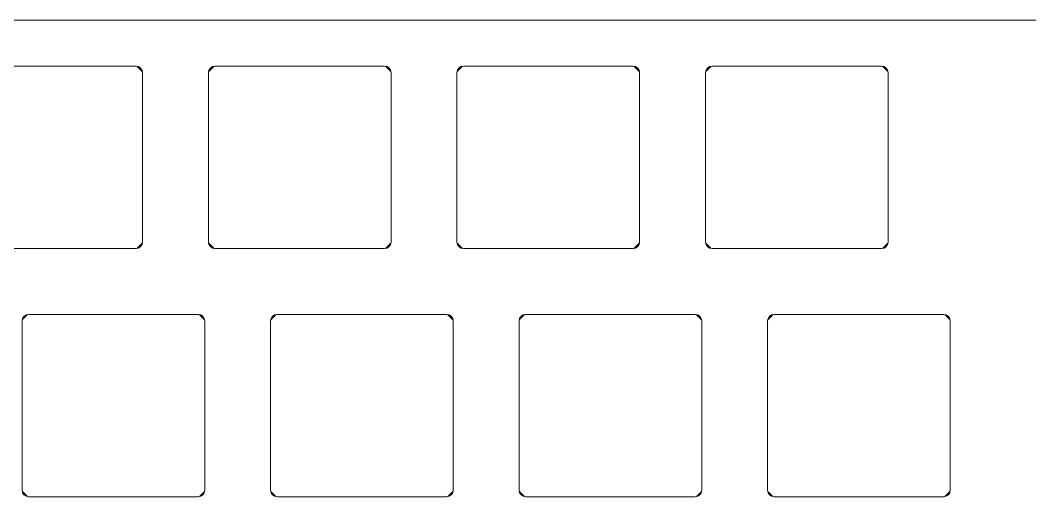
# Model space of a CAD drawing. Header units: millimetres. Extents: x 0 to 245, y 0 to 88.
# Drawn here: x 103.5 to 180.9, y 46.7 to 83.3 of the extents above; entities that cross this region are included whole.
import ezdxf

# ---------------------------------------------------------------- set-up
doc = ezdxf.new("R2010")
doc.units = ezdxf.units.MM
doc.header["$MEASUREMENT"] = 0
doc.layers.add('Layer 1', color=7, linetype='Continuous', lineweight=0)

# ---------------------------------------------------------------- blocks, each defined once
blk = doc.blocks.new('Block_1')
at = {"layer": 'Layer 1', "true_color": 0x2f2d31, "transparency": 33554687}
h = blk.add_hatch(color=250, dxfattribs=at)
h.dxf.hatch_style = 2
edge = h.paths.add_edge_path()
edge.add_spline(control_points=[(216.937, 83.292), (216.937, 83.292), (28.15, 83.292), (28.15, 83.292)], knot_values=[0, 0, 0, 0, 1, 1, 1, 1], degree=3, periodic=0)
edge.add_line((28.15, 83.292), (216.937, 83.292))
h = blk.add_hatch(color=250, dxfattribs=at)
h.dxf.hatch_style = 2
edge = h.paths.add_edge_path()
edge.add_spline(control_points=[(112.375, 79.767), (112.375, 79.767), (99.375, 79.767), (99.375, 79.767)], knot_values=[0, 0, 0, 0, 1, 1, 1, 1], degree=3, periodic=0)
edge.add_line((99.375, 79.767), (112.375, 79.767))
h = blk.add_hatch(color=250, dxfattribs=at)
h.dxf.hatch_style = 2
edge = h.paths.add_edge_path()
edge.add_spline(control_points=[(112.875, 79.267), (112.875, 79.543), (112.651, 79.767), (112.375, 79.767)], knot_values=[0, 0, 0, 0, 1, 1, 1, 1], degree=3, periodic=0)
edge.add_line((112.375, 79.767), (112.875, 79.267))
h = blk.add_hatch(color=250, dxfattribs=at)
h.dxf.hatch_style = 2
edge = h.paths.add_edge_path()
edge.add_spline(control_points=[(118.425, 79.767), (118.149, 79.767), (117.925, 79.543), (117.925, 79.267)], knot_values=[0, 0, 0, 0, 1, 1, 1, 1], degree=3, periodic=0)
edge.add_line((117.925, 79.267), (118.425, 79.767))
h = blk.add_hatch(color=250, dxfattribs=at)
h.dxf.hatch_style = 2
edge = h.paths.add_edge_path()
edge.add_spline(control_points=[(131.425, 79.767), (131.425, 79.767), (118.425, 79.767), (118.425, 79.767)], knot_values=[0, 0, 0, 0, 1, 1, 1, 1], degree=3, periodic=0)
edge.add_line((118.425, 79.767), (131.425, 79.767))
h = blk.add_hatch(color=250, dxfattribs=at)
h.dxf.hatch_style = 2
edge = h.paths.add_edge_path()
edge.add_spline(control_points=[(131.925, 79.267), (131.925, 79.543), (131.701, 79.767), (131.425, 79.767)], knot_values=[0, 0, 0, 0, 1, 1, 1, 1], degree=3, periodic=0)
edge.add_line((131.425, 79.767), (131.925, 79.267))
h = blk.add_hatch(color=250, dxfattribs=at)
h.dxf.hatch_style = 2
edge = h.paths.add_edge_path()
edge.add_spline(control_points=[(137.475, 79.767), (137.199, 79.767), (136.975, 79.543), (136.975, 79.267)], knot_values=[0, 0, 0, 0, 1, 1, 1, 1], degree=3, periodic=0)
edge.add_line((136.975, 79.267), (137.475, 79.767))
h = blk.add_hatch(color=250, dxfattribs=at)
h.dxf.hatch_style = 2
edge = h.paths.add_edge_path()
edge.add_spline(control_points=[(150.475, 79.767), (150.475, 79.767), (137.475, 79.767), (137.475, 79.767)], knot_values=[0, 0, 0, 0, 1, 1, 1, 1], degree=3, periodic=0)
edge.add_line((137.475, 79.767), (150.475, 79.767))
h = blk.add_hatch(color=250, dxfattribs=at)
h.dxf.hatch_style = 2
edge = h.paths.add_edge_path()
edge.add_spline(control_points=[(150.975, 79.267), (150.975, 79.543), (150.751, 79.767), (150.475, 79.767)], knot_values=[0, 0, 0, 0, 1, 1, 1, 1], degree=3, periodic=0)
edge.add_line((150.475, 79.767), (150.975, 79.267))
h = blk.add_hatch(color=250, dxfattribs=at)
h.dxf.hatch_style = 2
edge = h.paths.add_edge_path()
edge.add_spline(control_points=[(156.525, 79.767), (156.249, 79.767), (156.025, 79.543), (156.025, 79.267)], knot_values=[0, 0, 0, 0, 1, 1, 1, 1], degree=3, periodic=0)
edge.add_line((156.025, 79.267), (156.525, 79.767))
h = blk.add_hatch(color=250, dxfattribs=at)
h.dxf.hatch_style = 2
edge = h.paths.add_edge_path()
edge.add_spline(control_points=[(169.525, 79.767), (169.525, 79.767), (156.525, 79.767), (156.525, 79.767)], knot_values=[0, 0, 0, 0, 1, 1, 1, 1], degree=3, periodic=0)
edge.add_line((156.525, 79.767), (169.525, 79.767))
h = blk.add_hatch(color=250, dxfattribs=at)
h.dxf.hatch_style = 2
edge = h.paths.add_edge_path()
edge.add_spline(control_points=[(170.025, 79.267), (170.025, 79.543), (169.801, 79.767), (169.525, 79.767)], knot_values=[0, 0, 0, 0, 1, 1, 1, 1], degree=3, periodic=0)
edge.add_line((169.525, 79.767), (170.025, 79.267))
h = blk.add_hatch(color=250, dxfattribs=at)
h.dxf.hatch_style = 2
edge = h.paths.add_edge_path()
edge.add_spline(control_points=[(112.875, 66.267), (112.875, 66.267), (112.875, 79.267), (112.875, 79.267)], knot_values=[0, 0, 0, 0, 1, 1, 1, 1], degree=3, periodic=0)
edge.add_line((112.875, 79.267), (112.875, 66.267))
h = blk.add_hatch(color=250, dxfattribs=at)
h.dxf.hatch_style = 2
edge = h.paths.add_edge_path()
edge.add_spline(control_points=[(117.925, 79.267), (117.925, 79.267), (117.925, 66.267), (117.925, 66.267)], knot_values=[0, 0, 0, 0, 1, 1, 1, 1], degree=3, periodic=0)
edge.add_line((117.925, 66.267), (117.925, 79.267))
h = blk.add_hatch(color=250, dxfattribs=at)
h.dxf.hatch_style = 2
edge = h.paths.add_edge_path()
edge.add_spline(control_points=[(131.925, 66.267), (131.925, 66.267), (131.925, 79.267), (131.925, 79.267)], knot_values=[0, 0, 0, 0, 1, 1, 1, 1], degree=3, periodic=0)
edge.add_line((131.925, 79.267), (131.925, 66.267))
h = blk.add_hatch(color=250, dxfattribs=at)
h.dxf.hatch_style = 2
edge = h.paths.add_edge_path()
edge.add_spline(control_points=[(136.975, 79.267), (136.975, 79.267), (136.975, 66.267), (136.975, 66.267)], knot_values=[0, 0, 0, 0, 1, 1, 1, 1], degree=3, periodic=0)
edge.add_line((136.975, 66.267), (136.975, 79.267))
h = blk.add_hatch(color=250, dxfattribs=at)
h.dxf.hatch_style = 2
edge = h.paths.add_edge_path()
edge.add_spline(control_points=[(150.975, 66.267), (150.975, 66.267), (150.975, 79.267), (150.975, 79.267)], knot_values=[0, 0, 0, 0, 1, 1, 1, 1], degree=3, periodic=0)
edge.add_line((150.975, 79.267), (150.975, 66.267))
h = blk.add_hatch(color=250, dxfattribs=at)
h.dxf.hatch_style = 2
edge = h.paths.add_edge_path()
edge.add_spline(control_points=[(156.025, 79.267), (156.025, 79.267), (156.025, 66.267), (156.025, 66.267)], knot_values=[0, 0, 0, 0, 1, 1, 1, 1], degree=3, periodic=0)
edge.add_line((156.025, 66.267), (156.025, 79.267))
h = blk.add_hatch(color=250, dxfattribs=at)
h.dxf.hatch_style = 2
edge = h.paths.add_edge_path()
edge.add_spline(control_points=[(170.025, 66.267), (170.025, 66.267), (170.025, 79.267), (170.025, 79.267)], knot_values=[0, 0, 0, 0, 1, 1, 1, 1], degree=3, periodic=0)
edge.add_line((170.025, 79.267), (170.025, 66.267))
h = blk.add_hatch(color=250, dxfattribs=at)
h.dxf.hatch_style = 2
edge = h.paths.add_edge_path()
edge.add_spline(control_points=[(112.375, 65.767), (112.651, 65.767), (112.875, 65.991), (112.875, 66.267)], knot_values=[0, 0, 0, 0, 1, 1, 1, 1], degree=3, periodic=0)
edge.add_line((112.875, 66.267), (112.375, 65.767))
h = blk.add_hatch(color=250, dxfattribs=at)
h.dxf.hatch_style = 2
edge = h.paths.add_edge_path()
edge.add_spline(control_points=[(117.925, 66.267), (117.925, 65.991), (118.149, 65.767), (118.425, 65.767)], knot_values=[0, 0, 0, 0, 1, 1, 1, 1], degree=3, periodic=0)
edge.add_line((118.425, 65.767), (117.925, 66.267))
h = blk.add_hatch(color=250, dxfattribs=at)
h.dxf.hatch_style = 2
edge = h.paths.add_edge_path()
edge.add_spline(control_points=[(131.425, 65.767), (131.701, 65.767), (131.925, 65.991), (131.925, 66.267)], knot_values=[0, 0, 0, 0, 1, 1, 1, 1], degree=3, periodic=0)
edge.add_line((131.925, 66.267), (131.425, 65.767))
h = blk.add_hatch(color=250, dxfattribs=at)
h.dxf.hatch_style = 2
edge = h.paths.add_edge_path()
edge.add_spline(control_points=[(136.975, 66.267), (136.975, 65.991), (137.199, 65.767), (137.475, 65.767)], knot_values=[0, 0, 0, 0, 1, 1, 1, 1], degree=3, periodic=0)
edge.add_line((137.475, 65.767), (136.975, 66.267))
h = blk.add_hatch(color=250, dxfattribs=at)
h.dxf.hatch_style = 2
edge = h.paths.add_edge_path()
edge.add_spline(control_points=[(150.475, 65.767), (150.751, 65.767), (150.975, 65.991), (150.975, 66.267)], knot_values=[0, 0, 0, 0, 1, 1, 1, 1], degree=3, periodic=0)
edge.add_line((150.975, 66.267), (150.475, 65.767))
h = blk.add_hatch(color=250, dxfattribs=at)
h.dxf.hatch_style = 2
edge = h.paths.add_edge_path()
edge.add_spline(control_points=[(156.025, 66.267), (156.025, 65.991), (156.249, 65.767), (156.525, 65.767)], knot_values=[0, 0, 0, 0, 1, 1, 1, 1], degree=3, periodic=0)
edge.add_line((156.525, 65.767), (156.025, 66.267))
h = blk.add_hatch(color=250, dxfattribs=at)
h.dxf.hatch_style = 2
edge = h.paths.add_edge_path()
edge.add_spline(control_points=[(169.525, 65.767), (169.801, 65.767), (170.025, 65.991), (170.025, 66.267)], knot_values=[0, 0, 0, 0, 1, 1, 1, 1], degree=3, periodic=0)
edge.add_line((170.025, 66.267), (169.525, 65.767))
h = blk.add_hatch(color=250, dxfattribs=at)
h.dxf.hatch_style = 2
edge = h.paths.add_edge_path()
edge.add_spline(control_points=[(99.375, 65.767), (99.375, 65.767), (112.375, 65.767), (112.375, 65.767)], knot_values=[0, 0, 0, 0, 1, 1, 1, 1], degree=3, periodic=0)
edge.add_line((112.375, 65.767), (99.375, 65.767))
h = blk.add_hatch(color=250, dxfattribs=at)
h.dxf.hatch_style = 2
edge = h.paths.add_edge_path()
edge.add_spline(control_points=[(118.425, 65.767), (118.425, 65.767), (131.425, 65.767), (131.425, 65.767)], knot_values=[0, 0, 0, 0, 1, 1, 1, 1], degree=3, periodic=0)
edge.add_line((131.425, 65.767), (118.425, 65.767))
h = blk.add_hatch(color=250, dxfattribs=at)
h.dxf.hatch_style = 2
edge = h.paths.add_edge_path()
edge.add_spline(control_points=[(137.475, 65.767), (137.475, 65.767), (150.475, 65.767), (150.475, 65.767)], knot_values=[0, 0, 0, 0, 1, 1, 1, 1], degree=3, periodic=0)
edge.add_line((150.475, 65.767), (137.475, 65.767))
h = blk.add_hatch(color=250, dxfattribs=at)
h.dxf.hatch_style = 2
edge = h.paths.add_edge_path()
edge.add_spline(control_points=[(156.525, 65.767), (156.525, 65.767), (169.525, 65.767), (169.525, 65.767)], knot_values=[0, 0, 0, 0, 1, 1, 1, 1], degree=3, periodic=0)
edge.add_line((169.525, 65.767), (156.525, 65.767))
h = blk.add_hatch(color=250, dxfattribs=at)
h.dxf.hatch_style = 2
edge = h.paths.add_edge_path()
edge.add_spline(control_points=[(104.137, 60.717), (103.861, 60.717), (103.637, 60.493), (103.637, 60.217)], knot_values=[0, 0, 0, 0, 1, 1, 1, 1], degree=3, periodic=0)
edge.add_line((103.637, 60.217), (104.137, 60.717))
h = blk.add_hatch(color=250, dxfattribs=at)
h.dxf.hatch_style = 2
edge = h.paths.add_edge_path()
edge.add_spline(control_points=[(117.137, 60.717), (117.137, 60.717), (104.137, 60.717), (104.137, 60.717)], knot_values=[0, 0, 0, 0, 1, 1, 1, 1], degree=3, periodic=0)
edge.add_line((104.137, 60.717), (117.137, 60.717))
h = blk.add_hatch(color=250, dxfattribs=at)
h.dxf.hatch_style = 2
edge = h.paths.add_edge_path()
edge.add_spline(control_points=[(117.637, 60.217), (117.637, 60.493), (117.414, 60.717), (117.137, 60.717)], knot_values=[0, 0, 0, 0, 1, 1, 1, 1], degree=3, periodic=0)
edge.add_line((117.137, 60.717), (117.637, 60.217))
h = blk.add_hatch(color=250, dxfattribs=at)
h.dxf.hatch_style = 2
edge = h.paths.add_edge_path()
edge.add_spline(control_points=[(123.187, 60.717), (122.911, 60.717), (122.687, 60.493), (122.687, 60.217)], knot_values=[0, 0, 0, 0, 1, 1, 1, 1], degree=3, periodic=0)
edge.add_line((122.687, 60.217), (123.187, 60.717))
h = blk.add_hatch(color=250, dxfattribs=at)
h.dxf.hatch_style = 2
edge = h.paths.add_edge_path()
edge.add_spline(control_points=[(136.187, 60.717), (136.187, 60.717), (123.187, 60.717), (123.187, 60.717)], knot_values=[0, 0, 0, 0, 1, 1, 1, 1], degree=3, periodic=0)
edge.add_line((123.187, 60.717), (136.187, 60.717))
h = blk.add_hatch(color=250, dxfattribs=at)
h.dxf.hatch_style = 2
edge = h.paths.add_edge_path()
edge.add_spline(control_points=[(136.687, 60.217), (136.687, 60.493), (136.464, 60.717), (136.187, 60.717)], knot_values=[0, 0, 0, 0, 1, 1, 1, 1], degree=3, periodic=0)
edge.add_line((136.187, 60.717), (136.687, 60.217))
h = blk.add_hatch(color=250, dxfattribs=at)
h.dxf.hatch_style = 2
edge = h.paths.add_edge_path()
edge.add_spline(control_points=[(142.237, 60.717), (141.961, 60.717), (141.737, 60.493), (141.737, 60.217)], knot_values=[0, 0, 0, 0, 1, 1, 1, 1], degree=3, periodic=0)
edge.add_line((141.737, 60.217), (142.237, 60.717))
h = blk.add_hatch(color=250, dxfattribs=at)
h.dxf.hatch_style = 2
edge = h.paths.add_edge_path()
edge.add_spline(control_points=[(155.237, 60.717), (155.237, 60.717), (142.237, 60.717), (142.237, 60.717)], knot_values=[0, 0, 0, 0, 1, 1, 1, 1], degree=3, periodic=0)
edge.add_line((142.237, 60.717), (155.237, 60.717))
h = blk.add_hatch(color=250, dxfattribs=at)
h.dxf.hatch_style = 2
edge = h.paths.add_edge_path()
edge.add_spline(control_points=[(155.737, 60.217), (155.737, 60.493), (155.514, 60.717), (155.237, 60.717)], knot_values=[0, 0, 0, 0, 1, 1, 1, 1], degree=3, periodic=0)
edge.add_line((155.237, 60.717), (155.737, 60.217))
h = blk.add_hatch(color=250, dxfattribs=at)
h.dxf.hatch_style = 2
edge = h.paths.add_edge_path()
edge.add_spline(control_points=[(161.287, 60.717), (161.011, 60.717), (160.787, 60.493), (160.787, 60.217)], knot_values=[0, 0, 0, 0, 1, 1, 1, 1], degree=3, periodic=0)
edge.add_line((160.787, 60.217), (161.287, 60.717))
h = blk.add_hatch(color=250, dxfattribs=at)
h.dxf.hatch_style = 2
edge = h.paths.add_edge_path()
edge.add_spline(control_points=[(174.287, 60.717), (174.287, 60.717), (161.287, 60.717), (161.287, 60.717)], knot_values=[0, 0, 0, 0, 1, 1, 1, 1], degree=3, periodic=0)
edge.add_line((161.287, 60.717), (174.287, 60.717))
h = blk.add_hatch(color=250, dxfattribs=at)
h.dxf.hatch_style = 2
edge = h.paths.add_edge_path()
edge.add_spline(control_points=[(174.787, 60.217), (174.787, 60.493), (174.564, 60.717), (174.287, 60.717)], knot_values=[0, 0, 0, 0, 1, 1, 1, 1], degree=3, periodic=0)
edge.add_line((174.287, 60.717), (174.787, 60.217))
h = blk.add_hatch(color=250, dxfattribs=at)
h.dxf.hatch_style = 2
edge = h.paths.add_edge_path()
edge.add_spline(control_points=[(103.637, 60.217), (103.637, 60.217), (103.637, 47.217), (103.637, 47.217)], knot_values=[0, 0, 0, 0, 1, 1, 1, 1], degree=3, periodic=0)
edge.add_line((103.637, 47.217), (103.637, 60.217))
h = blk.add_hatch(color=250, dxfattribs=at)
h.dxf.hatch_style = 2
edge = h.paths.add_edge_path()
edge.add_spline(control_points=[(117.637, 47.217), (117.637, 47.217), (117.637, 60.217), (117.637, 60.217)], knot_values=[0, 0, 0, 0, 1, 1, 1, 1], degree=3, periodic=0)
edge.add_line((117.637, 60.217), (117.637, 47.217))
h = blk.add_hatch(color=250, dxfattribs=at)
h.dxf.hatch_style = 2
edge = h.paths.add_edge_path()
edge.add_spline(control_points=[(122.687, 60.217), (122.687, 60.217), (122.687, 47.217), (122.687, 47.217)], knot_values=[0, 0, 0, 0, 1, 1, 1, 1], degree=3, periodic=0)
edge.add_line((122.687, 47.217), (122.687, 60.217))
h = blk.add_hatch(color=250, dxfattribs=at)
h.dxf.hatch_style = 2
edge = h.paths.add_edge_path()
edge.add_spline(control_points=[(136.687, 47.217), (136.687, 47.217), (136.687, 60.217), (136.687, 60.217)], knot_values=[0, 0, 0, 0, 1, 1, 1, 1], degree=3, periodic=0)
edge.add_line((136.687, 60.217), (136.687, 47.217))
h = blk.add_hatch(color=250, dxfattribs=at)
h.dxf.hatch_style = 2
edge = h.paths.add_edge_path()
edge.add_spline(control_points=[(141.737, 60.217), (141.737, 60.217), (141.737, 47.217), (141.737, 47.217)], knot_values=[0, 0, 0, 0, 1, 1, 1, 1], degree=3, periodic=0)
edge.add_line((141.737, 47.217), (141.737, 60.217))
h = blk.add_hatch(color=250, dxfattribs=at)
h.dxf.hatch_style = 2
edge = h.paths.add_edge_path()
edge.add_spline(control_points=[(155.737, 47.217), (155.737, 47.217), (155.737, 60.217), (155.737, 60.217)], knot_values=[0, 0, 0, 0, 1, 1, 1, 1], degree=3, periodic=0)
edge.add_line((155.737, 60.217), (155.737, 47.217))
h = blk.add_hatch(color=250, dxfattribs=at)
h.dxf.hatch_style = 2
edge = h.paths.add_edge_path()
edge.add_spline(control_points=[(160.787, 60.217), (160.787, 60.217), (160.787, 47.217), (160.787, 47.217)], knot_values=[0, 0, 0, 0, 1, 1, 1, 1], degree=3, periodic=0)
edge.add_line((160.787, 47.217), (160.787, 60.217))
h = blk.add_hatch(color=250, dxfattribs=at)
h.dxf.hatch_style = 2
edge = h.paths.add_edge_path()
edge.add_spline(control_points=[(174.787, 47.217), (174.787, 47.217), (174.787, 60.217), (174.787, 60.217)], knot_values=[0, 0, 0, 0, 1, 1, 1, 1], degree=3, periodic=0)
edge.add_line((174.787, 60.217), (174.787, 47.217))
h = blk.add_hatch(color=250, dxfattribs=at)
h.dxf.hatch_style = 2
edge = h.paths.add_edge_path()
edge.add_spline(control_points=[(103.637, 47.217), (103.637, 46.941), (103.861, 46.717), (104.137, 46.717)], knot_values=[0, 0, 0, 0, 1, 1, 1, 1], degree=3, periodic=0)
edge.add_line((104.137, 46.717), (103.637, 47.217))
h = blk.add_hatch(color=250, dxfattribs=at)
h.dxf.hatch_style = 2
edge = h.paths.add_edge_path()
edge.add_spline(control_points=[(117.137, 46.717), (117.414, 46.717), (117.637, 46.941), (117.637, 47.217)], knot_values=[0, 0, 0, 0, 1, 1, 1, 1], degree=3, periodic=0)
edge.add_line((117.637, 47.217), (117.137, 46.717))
h = blk.add_hatch(color=250, dxfattribs=at)
h.dxf.hatch_style = 2
edge = h.paths.add_edge_path()
edge.add_spline(control_points=[(122.687, 47.217), (122.687, 46.941), (122.911, 46.717), (123.187, 46.717)], knot_values=[0, 0, 0, 0, 1, 1, 1, 1], degree=3, periodic=0)
edge.add_line((123.187, 46.717), (122.687, 47.217))
h = blk.add_hatch(color=250, dxfattribs=at)
h.dxf.hatch_style = 2
edge = h.paths.add_edge_path()
edge.add_spline(control_points=[(136.187, 46.717), (136.464, 46.717), (136.687, 46.941), (136.687, 47.217)], knot_values=[0, 0, 0, 0, 1, 1, 1, 1], degree=3, periodic=0)
edge.add_line((136.687, 47.217), (136.187, 46.717))
h = blk.add_hatch(color=250, dxfattribs=at)
h.dxf.hatch_style = 2
edge = h.paths.add_edge_path()
edge.add_spline(control_points=[(141.737, 47.217), (141.737, 46.941), (141.961, 46.717), (142.237, 46.717)], knot_values=[0, 0, 0, 0, 1, 1, 1, 1], degree=3, periodic=0)
edge.add_line((142.237, 46.717), (141.737, 47.217))
h = blk.add_hatch(color=250, dxfattribs=at)
h.dxf.hatch_style = 2
edge = h.paths.add_edge_path()
edge.add_spline(control_points=[(155.237, 46.717), (155.514, 46.717), (155.737, 46.941), (155.737, 47.217)], knot_values=[0, 0, 0, 0, 1, 1, 1, 1], degree=3, periodic=0)
edge.add_line((155.737, 47.217), (155.237, 46.717))
h = blk.add_hatch(color=250, dxfattribs=at)
h.dxf.hatch_style = 2
edge = h.paths.add_edge_path()
edge.add_spline(control_points=[(160.787, 47.217), (160.787, 46.941), (161.011, 46.717), (161.287, 46.717)], knot_values=[0, 0, 0, 0, 1, 1, 1, 1], degree=3, periodic=0)
edge.add_line((161.287, 46.717), (160.787, 47.217))
h = blk.add_hatch(color=250, dxfattribs=at)
h.dxf.hatch_style = 2
edge = h.paths.add_edge_path()
edge.add_spline(control_points=[(174.287, 46.717), (174.564, 46.717), (174.787, 46.941), (174.787, 47.217)], knot_values=[0, 0, 0, 0, 1, 1, 1, 1], degree=3, periodic=0)
edge.add_line((174.787, 47.217), (174.287, 46.717))
h = blk.add_hatch(color=250, dxfattribs=at)
h.dxf.hatch_style = 2
edge = h.paths.add_edge_path()
edge.add_spline(control_points=[(104.137, 46.717), (104.137, 46.717), (117.137, 46.717), (117.137, 46.717)], knot_values=[0, 0, 0, 0, 1, 1, 1, 1], degree=3, periodic=0)
edge.add_line((117.137, 46.717), (104.137, 46.717))
h = blk.add_hatch(color=250, dxfattribs=at)
h.dxf.hatch_style = 2
edge = h.paths.add_edge_path()
edge.add_spline(control_points=[(123.187, 46.717), (123.187, 46.717), (136.187, 46.717), (136.187, 46.717)], knot_values=[0, 0, 0, 0, 1, 1, 1, 1], degree=3, periodic=0)
edge.add_line((136.187, 46.717), (123.187, 46.717))
h = blk.add_hatch(color=250, dxfattribs=at)
h.dxf.hatch_style = 2
edge = h.paths.add_edge_path()
edge.add_spline(control_points=[(142.237, 46.717), (142.237, 46.717), (155.237, 46.717), (155.237, 46.717)], knot_values=[0, 0, 0, 0, 1, 1, 1, 1], degree=3, periodic=0)
edge.add_line((155.237, 46.717), (142.237, 46.717))
h = blk.add_hatch(color=250, dxfattribs=at)
h.dxf.hatch_style = 2
edge = h.paths.add_edge_path()
edge.add_spline(control_points=[(161.287, 46.717), (161.287, 46.717), (174.287, 46.717), (174.287, 46.717)], knot_values=[0, 0, 0, 0, 1, 1, 1, 1], degree=3, periodic=0)
edge.add_line((174.287, 46.717), (161.287, 46.717))
at = {"layer": 'Layer 1', "color": 250, "lineweight": 20, "true_color": 0x2f2d31}
for points in [[(216.937, 83.292), (216.937, 83.292), (28.15, 83.292), (28.15, 83.292)], [(112.375, 79.767), (112.375, 79.767), (99.375, 79.767), (99.375, 79.767)], [(112.875, 79.267), (112.875, 79.543), (112.651, 79.767), (112.375, 79.767)], [(118.425, 79.767), (118.149, 79.767), (117.925, 79.543), (117.925, 79.267)], [(131.425, 79.767), (131.425, 79.767), (118.425, 79.767), (118.425, 79.767)], [(131.925, 79.267), (131.925, 79.543), (131.701, 79.767), (131.425, 79.767)], [(137.475, 79.767), (137.199, 79.767), (136.975, 79.543), (136.975, 79.267)], [(150.475, 79.767), (150.475, 79.767), (137.475, 79.767), (137.475, 79.767)], [(150.975, 79.267), (150.975, 79.543), (150.751, 79.767), (150.475, 79.767)], [(156.525, 79.767), (156.249, 79.767), (156.025, 79.543), (156.025, 79.267)], [(169.525, 79.767), (169.525, 79.767), (156.525, 79.767), (156.525, 79.767)], [(170.025, 79.267), (170.025, 79.543), (169.801, 79.767), (169.525, 79.767)], [(112.875, 66.267), (112.875, 66.267), (112.875, 79.267), (112.875, 79.267)], [(117.925, 79.267), (117.925, 79.267), (117.925, 66.267), (117.925, 66.267)], [(131.925, 66.267), (131.925, 66.267), (131.925, 79.267), (131.925, 79.267)], [(136.975, 79.267), (136.975, 79.267), (136.975, 66.267), (136.975, 66.267)], [(150.975, 66.267), (150.975, 66.267), (150.975, 79.267), (150.975, 79.267)], [(156.025, 79.267), (156.025, 79.267), (156.025, 66.267), (156.025, 66.267)], [(170.025, 66.267), (170.025, 66.267), (170.025, 79.267), (170.025, 79.267)], [(112.375, 65.767), (112.651, 65.767), (112.875, 65.991), (112.875, 66.267)], [(117.925, 66.267), (117.925, 65.991), (118.149, 65.767), (118.425, 65.767)], [(131.425, 65.767), (131.701, 65.767), (131.925, 65.991), (131.925, 66.267)], [(136.975, 66.267), (136.975, 65.991), (137.199, 65.767), (137.475, 65.767)], [(150.475, 65.767), (150.751, 65.767), (150.975, 65.991), (150.975, 66.267)], [(156.025, 66.267), (156.025, 65.991), (156.249, 65.767), (156.525, 65.767)], [(169.525, 65.767), (169.801, 65.767), (170.025, 65.991), (170.025, 66.267)], [(99.375, 65.767), (99.375, 65.767), (112.375, 65.767), (112.375, 65.767)], [(118.425, 65.767), (118.425, 65.767), (131.425, 65.767), (131.425, 65.767)], [(137.475, 65.767), (137.475, 65.767), (150.475, 65.767), (150.475, 65.767)], [(156.525, 65.767), (156.525, 65.767), (169.525, 65.767), (169.525, 65.767)], [(104.137, 60.717), (103.861, 60.717), (103.637, 60.493), (103.637, 60.217)], [(117.137, 60.717), (117.137, 60.717), (104.137, 60.717), (104.137, 60.717)], [(117.637, 60.217), (117.637, 60.493), (117.414, 60.717), (117.137, 60.717)], [(123.187, 60.717), (122.911, 60.717), (122.687, 60.493), (122.687, 60.217)], [(136.187, 60.717), (136.187, 60.717), (123.187, 60.717), (123.187, 60.717)], [(136.687, 60.217), (136.687, 60.493), (136.464, 60.717), (136.187, 60.717)], [(142.237, 60.717), (141.961, 60.717), (141.737, 60.493), (141.737, 60.217)], [(155.237, 60.717), (155.237, 60.717), (142.237, 60.717), (142.237, 60.717)], [(155.737, 60.217), (155.737, 60.493), (155.514, 60.717), (155.237, 60.717)], [(161.287, 60.717), (161.011, 60.717), (160.787, 60.493), (160.787, 60.217)], [(174.287, 60.717), (174.287, 60.717), (161.287, 60.717), (161.287, 60.717)], [(174.787, 60.217), (174.787, 60.493), (174.564, 60.717), (174.287, 60.717)], [(103.637, 60.217), (103.637, 60.217), (103.637, 47.217), (103.637, 47.217)], [(117.637, 47.217), (117.637, 47.217), (117.637, 60.217), (117.637, 60.217)], [(122.687, 60.217), (122.687, 60.217), (122.687, 47.217), (122.687, 47.217)], [(136.687, 47.217), (136.687, 47.217), (136.687, 60.217), (136.687, 60.217)], [(141.737, 60.217), (141.737, 60.217), (141.737, 47.217), (141.737, 47.217)], [(155.737, 47.217), (155.737, 47.217), (155.737, 60.217), (155.737, 60.217)], [(160.787, 60.217), (160.787, 60.217), (160.787, 47.217), (160.787, 47.217)], [(174.787, 47.217), (174.787, 47.217), (174.787, 60.217), (174.787, 60.217)], [(103.637, 47.217), (103.637, 46.941), (103.861, 46.717), (104.137, 46.717)], [(117.137, 46.717), (117.414, 46.717), (117.637, 46.941), (117.637, 47.217)], [(122.687, 47.217), (122.687, 46.941), (122.911, 46.717), (123.187, 46.717)], [(136.187, 46.717), (136.464, 46.717), (136.687, 46.941), (136.687, 47.217)], [(141.737, 47.217), (141.737, 46.941), (141.961, 46.717), (142.237, 46.717)], [(155.237, 46.717), (155.514, 46.717), (155.737, 46.941), (155.737, 47.217)], [(160.787, 47.217), (160.787, 46.941), (161.011, 46.717), (161.287, 46.717)], [(174.287, 46.717), (174.564, 46.717), (174.787, 46.941), (174.787, 47.217)], [(104.137, 46.717), (104.137, 46.717), (117.137, 46.717), (117.137, 46.717)], [(123.187, 46.717), (123.187, 46.717), (136.187, 46.717), (136.187, 46.717)], [(142.237, 46.717), (142.237, 46.717), (155.237, 46.717), (155.237, 46.717)], [(161.287, 46.717), (161.287, 46.717), (174.287, 46.717), (174.287, 46.717)]]:
    blk.add_open_spline(points, degree=3, dxfattribs=at)

msp = doc.modelspace()

# ---------------------------------------------------------------- block references
at = {"layer": 'Layer 1'}
msp.add_blockref('Block_1', (0, 0), dxfattribs=at)

doc.saveas('drawing.dxf')
